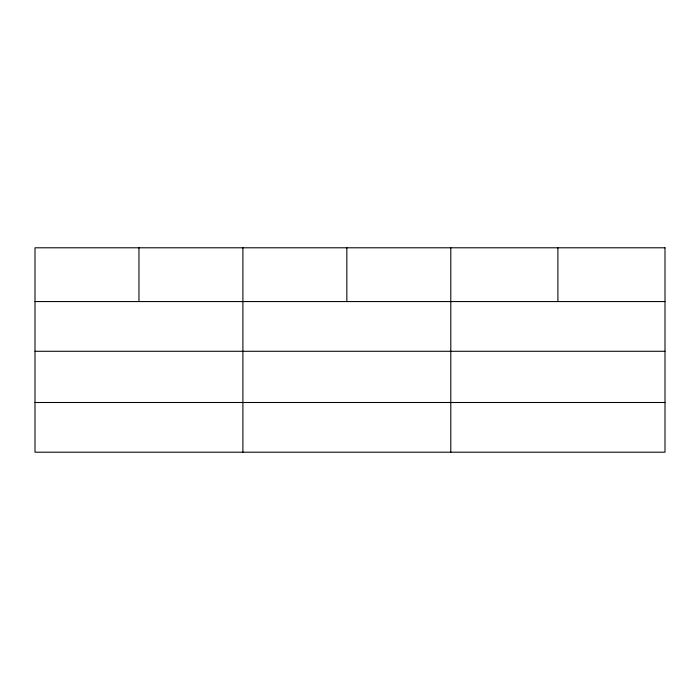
<?xml version="1.0" encoding="UTF-8"?>
<svg xmlns="http://www.w3.org/2000/svg" width="700" height="700" viewBox="0 0 700 700"><rect width="100%" height="100%" fill="white"/><g stroke="black" fill="none" stroke-linecap="round" stroke-linejoin="round"><path stroke-width="1.05" d="M35 301.569L665 301.569M35 351.286L665 351.286M35 402.5L665 402.5M557.9 247.791L557.9 301.569M450.8 247.791L450.8 452.209M346.85 247.791L346.85 301.569M242.9 247.791L242.9 452.209M138.95 247.791L138.95 301.569M665 247.791L35 247.791L35 452.209L665 452.209L665 247.791"/></g></svg>
